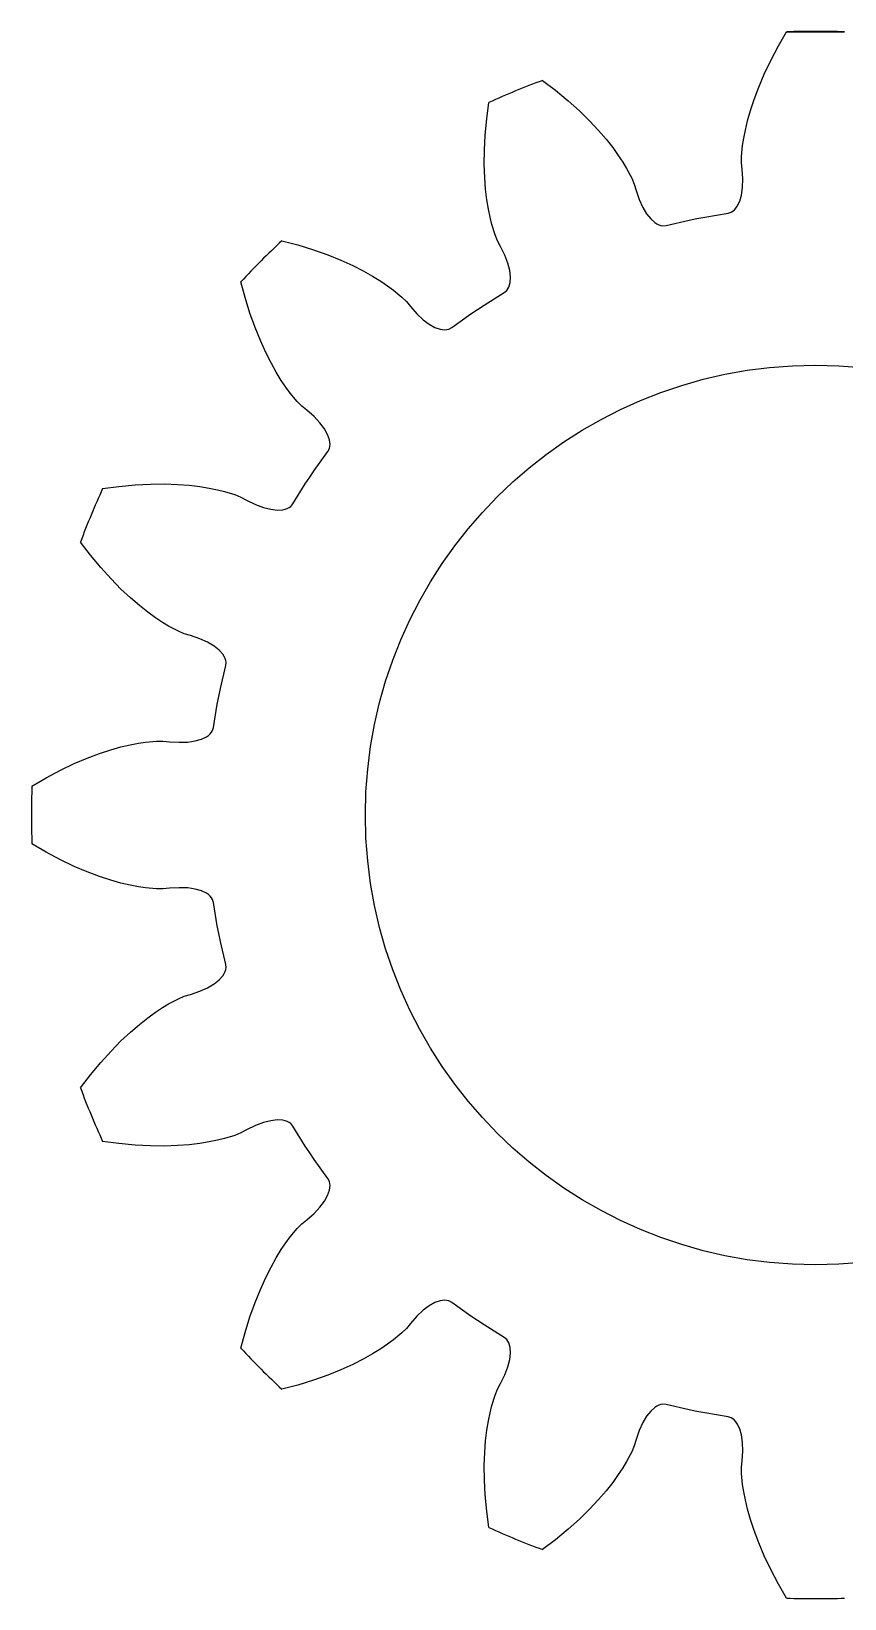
# Model space of a CAD drawing. Extents: x -27 to 90, y -27 to 27.
# Drawn here: x -27 to 1, y -27 to 27 of the extents above; entities that cross this region are included whole.
import ezdxf

# ---------------------------------------------------------------- set-up
doc = ezdxf.new("R2010")
doc.units = 0
for name, color, linetype in [('Default', 7, 'Continuous'), ('layer1', 7, 'Continuous'), ('layer3', 7, 'Continuous')]:
    doc.layers.add(name, color=color, linetype=linetype)

msp = doc.modelspace()

# ---------------------------------------------------------------- linework, layer by layer
at = {"layer": 'Default'}
msp.add_line((-0.998, 26.981), (0.998, 26.981), dxfattribs=at)
msp.add_circle((0, 0), 15.5, dxfattribs=at)
msp.add_circle((0, 0), 15.5, dxfattribs=at)
at = {"layer": 'layer1'}
for p, q in [((-1.544, 25.996), (-1.28, 26.496)), ((-1.28, 26.496), (-0.998, 26.981)), ((-1.769, 25.522), (-1.544, 25.996)), ((-1.96, 25.074), (-1.769, 25.522)), ((-9.403, 25.31), (-8.956, 24.969)), ((-8.956, 24.969), (-8.522, 24.608)), ((-2.117, 24.655), (-1.96, 25.074)), ((-11.322, 23.989), (-11.247, 24.546)), ((-8.522, 24.608), (-8.132, 24.256)), ((-2.244, 24.269), (-2.117, 24.655)), ((-11.375, 23.426), (-11.322, 23.989)), ((-8.132, 24.256), (-7.785, 23.915)), ((-7.785, 23.915), (-7.479, 23.589)), ((-2.42, 23.597), (-2.344, 23.917)), ((-2.344, 23.917), (-2.244, 24.269)), ((-11.401, 22.902), (-11.375, 23.426)), ((-7.479, 23.589), (-7.214, 23.28)), ((-7.214, 23.28), (-6.987, 22.993)), ((-2.513, 23.068), (-2.475, 23.315)), ((-2.475, 23.315), (-2.42, 23.597)), ((-11.406, 22.415), (-11.401, 22.902)), ((-6.987, 22.993), (-6.794, 22.727)), ((-6.794, 22.727), (-6.635, 22.488)), ((-2.549, 22.472), (-2.547, 22.692)), ((-2.547, 22.692), (-2.513, 23.068)), ((-11.391, 21.969), (-11.406, 22.415)), ((-6.635, 22.488), (-6.506, 22.274)), ((-6.506, 22.274), (-6.331, 21.94)), ((-2.525, 22.249), (-2.549, 22.472)), ((-2.504, 21.915), (-2.525, 22.249)), ((-11.361, 21.562), (-11.391, 21.969)), ((-6.331, 21.94), (-6.245, 21.737)), ((-6.245, 21.737), (-6.182, 21.522)), ((-2.551, 21.361), (-2.514, 21.618)), ((-2.514, 21.618), (-2.504, 21.915)), ((-11.318, 21.199), (-11.361, 21.562)), ((-11.266, 20.875), (-11.318, 21.199)), ((-6.182, 21.522), (-6.073, 21.205)), ((-6.073, 21.205), (-5.95, 20.934)), ((-2.696, 20.974), (-2.613, 21.146)), ((-2.613, 21.146), (-2.551, 21.361)), ((-11.209, 20.593), (-11.266, 20.875)), ((-11.149, 20.35), (-11.209, 20.593)), ((-5.95, 20.934), (-5.818, 20.712)), ((-5.818, 20.712), (-5.678, 20.537)), ((-5.678, 20.537), (-5.536, 20.409)), ((-4.356, 20.492), (-4.087, 20.547)), ((-4.087, 20.547), (-3.818, 20.599)), ((-3.818, 20.599), (-3.017, 20.732)), ((-3.017, 20.732), (-2.909, 20.765)), ((-2.909, 20.765), (-2.851, 20.8)), ((-2.851, 20.8), (-2.795, 20.847)), ((-2.795, 20.847), (-2.744, 20.905)), ((-2.744, 20.905), (-2.696, 20.974)), ((-11.037, 19.99), (-11.149, 20.35)), ((-10.954, 19.786), (-11.037, 19.99)), ((-5.536, 20.409), (-5.465, 20.364)), ((-5.465, 20.364), (-5.395, 20.33)), ((-5.395, 20.33), (-5.326, 20.308)), ((-5.326, 20.308), (-5.259, 20.298)), ((-5.259, 20.298), (-5.147, 20.308)), ((-5.147, 20.308), (-4.356, 20.492)), ((-18.373, 19.784), (-17.83, 19.641)), ((-17.83, 19.641), (-17.29, 19.474)), ((-17.29, 19.474), (-16.795, 19.298)), ((-10.847, 19.59), (-10.954, 19.786)), ((-10.7, 19.288), (-10.847, 19.59)), ((-16.795, 19.298), (-16.344, 19.116)), ((-16.344, 19.116), (-15.937, 18.931)), ((-15.937, 18.931), (-15.574, 18.748)), ((-10.595, 19.011), (-10.7, 19.288)), ((-10.532, 18.759), (-10.595, 19.011)), ((-19.641, 17.83), (-19.784, 18.373)), ((-15.574, 18.748), (-15.254, 18.569)), ((-15.254, 18.569), (-14.974, 18.397)), ((-14.974, 18.397), (-14.736, 18.237)), ((-10.506, 18.537), (-10.532, 18.759)), ((-10.517, 18.346), (-10.506, 18.537)), ((-19.474, 17.29), (-19.641, 17.83)), ((-14.736, 18.237), (-14.535, 18.088)), ((-14.535, 18.088), (-14.245, 17.847)), ((-14.245, 17.847), (-14.088, 17.692)), ((-11.41, 17.57), (-10.721, 17.999)), ((-10.721, 17.999), (-10.634, 18.071)), ((-10.634, 18.071), (-10.594, 18.126)), ((-10.594, 18.126), (-10.56, 18.19)), ((-10.56, 18.19), (-10.535, 18.264)), ((-10.535, 18.264), (-10.517, 18.346)), ((-19.298, 16.795), (-19.474, 17.29)), ((-14.088, 17.692), (-13.947, 17.518)), ((-13.947, 17.518), (-13.726, 17.267)), ((-11.866, 17.265), (-11.639, 17.419)), ((-11.639, 17.419), (-11.41, 17.57)), ((-19.116, 16.344), (-19.298, 16.795)), ((-13.726, 17.267), (-13.509, 17.064)), ((-13.509, 17.064), (-13.301, 16.909)), ((-13.301, 16.909), (-13.105, 16.8)), ((-13.105, 16.8), (-12.925, 16.737)), ((-12.692, 16.724), (-12.626, 16.74)), ((-12.626, 16.74), (-12.526, 16.793)), ((-12.526, 16.793), (-11.866, 17.265)), ((-18.931, 15.937), (-19.116, 16.344)), ((-12.925, 16.737), (-12.842, 16.722)), ((-12.842, 16.722), (-12.764, 16.718)), ((-12.764, 16.718), (-12.692, 16.724)), ((-18.748, 15.574), (-18.931, 15.937)), ((-18.569, 15.254), (-18.748, 15.574)), ((-18.397, 14.974), (-18.569, 15.254)), ((-18.237, 14.736), (-18.397, 14.974)), ((-18.088, 14.535), (-18.237, 14.736)), ((-17.847, 14.245), (-18.088, 14.535)), ((-17.692, 14.088), (-17.847, 14.245)), ((-17.518, 13.947), (-17.692, 14.088)), ((-17.267, 13.726), (-17.518, 13.947)), ((-17.064, 13.509), (-17.267, 13.726)), ((-16.909, 13.301), (-17.064, 13.509)), ((-16.8, 13.105), (-16.909, 13.301)), ((-16.737, 12.925), (-16.8, 13.105)), ((-17.265, 11.866), (-16.793, 12.526)), ((-16.793, 12.526), (-16.74, 12.626)), ((-16.74, 12.626), (-16.724, 12.692)), ((-16.722, 12.842), (-16.737, 12.925)), ((-16.724, 12.692), (-16.718, 12.764)), ((-16.718, 12.764), (-16.722, 12.842)), ((-23.989, 11.322), (-23.426, 11.375)), ((-23.426, 11.375), (-22.902, 11.401)), ((-22.902, 11.401), (-22.415, 11.406)), ((-22.415, 11.406), (-21.969, 11.391)), ((-21.969, 11.391), (-21.562, 11.361)), ((-21.562, 11.361), (-21.199, 11.318)), ((-17.999, 10.721), (-17.57, 11.41)), ((-17.57, 11.41), (-17.419, 11.639)), ((-17.419, 11.639), (-17.265, 11.866)), ((-24.546, 11.247), (-23.989, 11.322)), ((-21.199, 11.318), (-20.875, 11.266)), ((-20.875, 11.266), (-20.593, 11.209)), ((-20.593, 11.209), (-20.35, 11.149)), ((-20.35, 11.149), (-19.99, 11.037)), ((-19.99, 11.037), (-19.786, 10.954)), ((-19.786, 10.954), (-19.59, 10.847)), ((-19.59, 10.847), (-19.288, 10.7)), ((-19.288, 10.7), (-19.011, 10.595)), ((-19.011, 10.595), (-18.759, 10.532)), ((-18.759, 10.532), (-18.537, 10.506)), ((-18.537, 10.506), (-18.346, 10.517)), ((-18.346, 10.517), (-18.264, 10.535)), ((-18.264, 10.535), (-18.19, 10.56)), ((-18.19, 10.56), (-18.126, 10.594)), ((-18.126, 10.594), (-18.071, 10.634)), ((-18.071, 10.634), (-17.999, 10.721)), ((-24.969, 8.956), (-25.31, 9.403)), ((-24.608, 8.522), (-24.969, 8.956)), ((-24.256, 8.132), (-24.608, 8.522)), ((-23.915, 7.785), (-24.256, 8.132)), ((-23.589, 7.479), (-23.915, 7.785)), ((-23.28, 7.214), (-23.589, 7.479)), ((-22.993, 6.987), (-23.28, 7.214)), ((-22.727, 6.794), (-22.993, 6.987)), ((-22.488, 6.635), (-22.727, 6.794)), ((-22.274, 6.506), (-22.488, 6.635)), ((-21.94, 6.331), (-22.274, 6.506)), ((-21.737, 6.245), (-21.94, 6.331)), ((-21.522, 6.182), (-21.737, 6.245)), ((-21.205, 6.073), (-21.522, 6.182)), ((-20.934, 5.95), (-21.205, 6.073)), ((-20.712, 5.818), (-20.934, 5.95)), ((-20.537, 5.678), (-20.712, 5.818)), ((-20.409, 5.536), (-20.537, 5.678)), ((-20.364, 5.465), (-20.409, 5.536)), ((-20.33, 5.395), (-20.364, 5.465)), ((-20.492, 4.356), (-20.308, 5.147)), ((-20.308, 5.326), (-20.33, 5.395)), ((-20.298, 5.259), (-20.308, 5.326)), ((-20.308, 5.147), (-20.298, 5.259)), ((-20.547, 4.087), (-20.492, 4.356)), ((-20.732, 3.017), (-20.599, 3.818)), ((-20.599, 3.818), (-20.547, 4.087)), ((-20.974, 2.696), (-20.905, 2.744)), ((-20.905, 2.744), (-20.847, 2.795)), ((-20.847, 2.795), (-20.8, 2.851)), ((-20.8, 2.851), (-20.765, 2.909)), ((-20.765, 2.909), (-20.732, 3.017)), ((-24.655, 2.117), (-24.269, 2.244)), ((-24.269, 2.244), (-23.917, 2.344)), ((-23.917, 2.344), (-23.597, 2.42)), ((-23.597, 2.42), (-23.315, 2.475)), ((-23.315, 2.475), (-23.068, 2.513)), ((-23.068, 2.513), (-22.692, 2.547)), ((-22.692, 2.547), (-22.472, 2.549)), ((-22.472, 2.549), (-22.249, 2.525)), ((-22.249, 2.525), (-21.915, 2.504)), ((-21.915, 2.504), (-21.618, 2.514)), ((-21.618, 2.514), (-21.361, 2.551)), ((-21.361, 2.551), (-21.146, 2.613)), ((-21.146, 2.613), (-20.974, 2.696)), ((-25.996, 1.544), (-25.522, 1.769)), ((-25.522, 1.769), (-25.074, 1.96)), ((-25.074, 1.96), (-24.655, 2.117)), ((-26.981, 0.998), (-26.496, 1.28)), ((-26.496, 1.28), (-25.996, 1.544)), ((-26.496, -1.28), (-26.981, -0.998)), ((-25.996, -1.544), (-26.496, -1.28)), ((-25.522, -1.769), (-25.996, -1.544)), ((-25.074, -1.96), (-25.522, -1.769)), ((-24.655, -2.117), (-25.074, -1.96)), ((-24.269, -2.244), (-24.655, -2.117)), ((-23.917, -2.344), (-24.269, -2.244)), ((-23.597, -2.42), (-23.917, -2.344)), ((-23.315, -2.475), (-23.597, -2.42)), ((-23.068, -2.513), (-23.315, -2.475)), ((-22.692, -2.547), (-23.068, -2.513)), ((-22.472, -2.549), (-22.692, -2.547)), ((-22.249, -2.525), (-22.472, -2.549)), ((-21.915, -2.504), (-22.249, -2.525)), ((-21.618, -2.514), (-21.915, -2.504)), ((-21.361, -2.551), (-21.618, -2.514)), ((-21.146, -2.613), (-21.361, -2.551)), ((-20.974, -2.696), (-21.146, -2.613)), ((-20.905, -2.744), (-20.974, -2.696)), ((-20.847, -2.795), (-20.905, -2.744)), ((-20.8, -2.851), (-20.847, -2.795)), ((-20.765, -2.909), (-20.8, -2.851)), ((-20.732, -3.017), (-20.765, -2.909)), ((-20.599, -3.818), (-20.732, -3.017)), ((-20.547, -4.087), (-20.599, -3.818)), ((-20.492, -4.356), (-20.547, -4.087)), ((-20.308, -5.147), (-20.492, -4.356)), ((-20.364, -5.465), (-20.33, -5.395)), ((-20.33, -5.395), (-20.308, -5.326)), ((-20.298, -5.259), (-20.308, -5.147)), ((-20.308, -5.326), (-20.298, -5.259)), ((-20.934, -5.95), (-20.712, -5.818)), ((-20.712, -5.818), (-20.537, -5.678)), ((-20.537, -5.678), (-20.409, -5.536)), ((-20.409, -5.536), (-20.364, -5.465)), ((-22.274, -6.506), (-21.94, -6.331)), ((-21.94, -6.331), (-21.737, -6.245)), ((-21.737, -6.245), (-21.522, -6.182)), ((-21.522, -6.182), (-21.205, -6.073)), ((-21.205, -6.073), (-20.934, -5.95)), ((-23.28, -7.214), (-22.993, -6.987)), ((-22.993, -6.987), (-22.727, -6.794)), ((-22.727, -6.794), (-22.488, -6.635)), ((-22.488, -6.635), (-22.274, -6.506)), ((-23.915, -7.785), (-23.589, -7.479)), ((-23.589, -7.479), (-23.28, -7.214)), ((-24.256, -8.132), (-23.915, -7.785)), ((-24.969, -8.956), (-24.608, -8.522)), ((-24.608, -8.522), (-24.256, -8.132)), ((-25.31, -9.403), (-24.969, -8.956)), ((-19.288, -10.7), (-19.59, -10.847)), ((-19.011, -10.595), (-19.288, -10.7)), ((-18.759, -10.532), (-19.011, -10.595)), ((-18.537, -10.506), (-18.759, -10.532)), ((-18.346, -10.517), (-18.537, -10.506)), ((-18.264, -10.535), (-18.346, -10.517)), ((-18.19, -10.56), (-18.264, -10.535)), ((-18.126, -10.594), (-18.19, -10.56)), ((-18.071, -10.634), (-18.126, -10.594)), ((-17.999, -10.721), (-18.071, -10.634)), ((-17.57, -11.41), (-17.999, -10.721)), ((-23.989, -11.322), (-24.546, -11.247)), ((-23.426, -11.375), (-23.989, -11.322)), ((-21.199, -11.318), (-21.562, -11.361)), ((-20.875, -11.266), (-21.199, -11.318)), ((-20.593, -11.209), (-20.875, -11.266)), ((-20.35, -11.149), (-20.593, -11.209)), ((-19.99, -11.037), (-20.35, -11.149)), ((-19.786, -10.954), (-19.99, -11.037)), ((-19.59, -10.847), (-19.786, -10.954)), ((-22.902, -11.401), (-23.426, -11.375)), ((-22.415, -11.406), (-22.902, -11.401)), ((-21.969, -11.391), (-22.415, -11.406)), ((-21.562, -11.361), (-21.969, -11.391)), ((-17.419, -11.639), (-17.57, -11.41)), ((-17.265, -11.866), (-17.419, -11.639)), ((-16.793, -12.526), (-17.265, -11.866)), ((-16.8, -13.105), (-16.737, -12.925)), ((-16.74, -12.626), (-16.793, -12.526)), ((-16.724, -12.692), (-16.74, -12.626)), ((-16.737, -12.925), (-16.722, -12.842)), ((-16.718, -12.764), (-16.724, -12.692)), ((-16.722, -12.842), (-16.718, -12.764)), ((-17.064, -13.509), (-16.909, -13.301)), ((-16.909, -13.301), (-16.8, -13.105)), ((-17.692, -14.088), (-17.518, -13.947)), ((-17.518, -13.947), (-17.267, -13.726)), ((-17.267, -13.726), (-17.064, -13.509)), ((-18.237, -14.736), (-18.088, -14.535)), ((-18.088, -14.535), (-17.847, -14.245)), ((-17.847, -14.245), (-17.692, -14.088)), ((-18.569, -15.254), (-18.397, -14.974)), ((-18.397, -14.974), (-18.237, -14.736)), ((-18.931, -15.937), (-18.748, -15.574)), ((-18.748, -15.574), (-18.569, -15.254)), ((-19.116, -16.344), (-18.931, -15.937)), ((-19.298, -16.795), (-19.116, -16.344)), ((-12.925, -16.737), (-13.105, -16.8)), ((-12.842, -16.722), (-12.925, -16.737)), ((-12.764, -16.718), (-12.842, -16.722)), ((-12.692, -16.724), (-12.764, -16.718)), ((-12.626, -16.74), (-12.692, -16.724)), ((-19.474, -17.29), (-19.298, -16.795)), ((-13.726, -17.267), (-13.947, -17.518)), ((-13.509, -17.064), (-13.726, -17.267)), ((-13.301, -16.909), (-13.509, -17.064)), ((-13.105, -16.8), (-13.301, -16.909)), ((-12.526, -16.793), (-12.626, -16.74)), ((-11.866, -17.265), (-12.526, -16.793)), ((-11.639, -17.419), (-11.866, -17.265)), ((-19.641, -17.83), (-19.474, -17.29)), ((-14.088, -17.692), (-14.245, -17.847)), ((-13.947, -17.518), (-14.088, -17.692)), ((-11.41, -17.57), (-11.639, -17.419)), ((-10.721, -17.999), (-11.41, -17.57)), ((-19.784, -18.373), (-19.641, -17.83)), ((-14.736, -18.237), (-14.974, -18.397)), ((-14.535, -18.088), (-14.736, -18.237)), ((-14.245, -17.847), (-14.535, -18.088)), ((-10.634, -18.071), (-10.721, -17.999)), ((-10.594, -18.126), (-10.634, -18.071)), ((-10.56, -18.19), (-10.594, -18.126)), ((-10.535, -18.264), (-10.56, -18.19)), ((-10.517, -18.346), (-10.535, -18.264)), ((-10.506, -18.537), (-10.517, -18.346)), ((-15.574, -18.748), (-15.937, -18.931)), ((-15.254, -18.569), (-15.574, -18.748)), ((-14.974, -18.397), (-15.254, -18.569)), ((-10.595, -19.011), (-10.532, -18.759)), ((-10.532, -18.759), (-10.506, -18.537)), ((-16.795, -19.298), (-17.29, -19.474)), ((-16.344, -19.116), (-16.795, -19.298)), ((-15.937, -18.931), (-16.344, -19.116)), ((-10.847, -19.59), (-10.7, -19.288)), ((-10.7, -19.288), (-10.595, -19.011)), ((-17.83, -19.641), (-18.373, -19.784)), ((-17.29, -19.474), (-17.83, -19.641)), ((-11.037, -19.99), (-10.954, -19.786)), ((-10.954, -19.786), (-10.847, -19.59)), ((-11.209, -20.593), (-11.149, -20.35)), ((-11.149, -20.35), (-11.037, -19.99)), ((-5.536, -20.409), (-5.678, -20.537)), ((-5.465, -20.364), (-5.536, -20.409)), ((-5.395, -20.33), (-5.465, -20.364)), ((-5.326, -20.308), (-5.395, -20.33)), ((-5.259, -20.298), (-5.326, -20.308)), ((-5.147, -20.308), (-5.259, -20.298)), ((-4.356, -20.492), (-5.147, -20.308)), ((-4.087, -20.547), (-4.356, -20.492)), ((-11.318, -21.199), (-11.266, -20.875)), ((-11.266, -20.875), (-11.209, -20.593)), ((-5.95, -20.934), (-6.073, -21.205)), ((-5.818, -20.712), (-5.95, -20.934)), ((-5.678, -20.537), (-5.818, -20.712)), ((-3.818, -20.599), (-4.087, -20.547)), ((-3.017, -20.732), (-3.818, -20.599)), ((-2.909, -20.765), (-3.017, -20.732)), ((-2.851, -20.8), (-2.909, -20.765)), ((-2.795, -20.847), (-2.851, -20.8)), ((-2.744, -20.905), (-2.795, -20.847)), ((-2.696, -20.974), (-2.744, -20.905)), ((-2.613, -21.146), (-2.696, -20.974)), ((-11.391, -21.969), (-11.361, -21.562)), ((-11.361, -21.562), (-11.318, -21.199)), ((-6.182, -21.522), (-6.245, -21.737)), ((-6.073, -21.205), (-6.182, -21.522)), ((-2.551, -21.361), (-2.613, -21.146)), ((-2.514, -21.618), (-2.551, -21.361)), ((-11.406, -22.415), (-11.391, -21.969)), ((-6.331, -21.94), (-6.506, -22.274)), ((-6.245, -21.737), (-6.331, -21.94)), ((-2.525, -22.249), (-2.504, -21.915)), ((-2.504, -21.915), (-2.514, -21.618)), ((-11.401, -22.902), (-11.406, -22.415)), ((-6.635, -22.488), (-6.794, -22.727)), ((-6.506, -22.274), (-6.635, -22.488)), ((-2.549, -22.472), (-2.525, -22.249)), ((-2.547, -22.692), (-2.549, -22.472)), ((-11.375, -23.426), (-11.401, -22.902)), ((-6.987, -22.993), (-7.214, -23.28)), ((-6.794, -22.727), (-6.987, -22.993)), ((-2.513, -23.068), (-2.547, -22.692)), ((-2.475, -23.315), (-2.513, -23.068)), ((-11.322, -23.989), (-11.375, -23.426)), ((-7.479, -23.589), (-7.785, -23.915)), ((-7.214, -23.28), (-7.479, -23.589)), ((-2.42, -23.597), (-2.475, -23.315)), ((-2.344, -23.917), (-2.42, -23.597)), ((-11.247, -24.546), (-11.322, -23.989)), ((-8.132, -24.256), (-8.522, -24.608)), ((-7.785, -23.915), (-8.132, -24.256)), ((-2.244, -24.269), (-2.344, -23.917)), ((-2.117, -24.655), (-2.244, -24.269)), ((-8.522, -24.608), (-8.956, -24.969)), ((-1.96, -25.074), (-2.117, -24.655)), ((-8.956, -24.969), (-9.403, -25.31)), ((-1.769, -25.522), (-1.96, -25.074)), ((-1.544, -25.996), (-1.769, -25.522)), ((-1.28, -26.496), (-1.544, -25.996)), ((-0.998, -26.981), (-1.28, -26.496))]:
    msp.add_line(p, q, dxfattribs=at)
for start, end in [(87.8819, 92.1181), (110.3819, 114.6181), (132.8819, 137.1181), (155.3819, 159.6181), (177.8819, 182.1181), (200.3819, 204.6181), (222.8819, 227.1181), (245.3819, 249.6181), (267.8819, 272.1181)]:
    msp.add_arc((0, 0), 27, start, end, dxfattribs=at)
at = {"layer": 'layer3'}
for p, q in [((-1.544, 25.996), (-1.28, 26.496)), ((-1.28, 26.496), (-0.998, 26.981)), ((-1.769, 25.522), (-1.544, 25.996)), ((-1.96, 25.074), (-1.769, 25.522)), ((-9.403, 25.31), (-8.956, 24.969)), ((-8.956, 24.969), (-8.522, 24.608)), ((-2.117, 24.655), (-1.96, 25.074)), ((-11.322, 23.989), (-11.247, 24.546)), ((-8.522, 24.608), (-8.132, 24.256)), ((-2.244, 24.269), (-2.117, 24.655)), ((-11.375, 23.426), (-11.322, 23.989)), ((-8.132, 24.256), (-7.785, 23.915)), ((-7.785, 23.915), (-7.479, 23.589)), ((-2.42, 23.597), (-2.344, 23.917)), ((-2.344, 23.917), (-2.244, 24.269)), ((-11.401, 22.902), (-11.375, 23.426)), ((-7.479, 23.589), (-7.214, 23.28)), ((-7.214, 23.28), (-6.987, 22.993)), ((-2.513, 23.068), (-2.475, 23.315)), ((-2.475, 23.315), (-2.42, 23.597)), ((-11.406, 22.415), (-11.401, 22.902)), ((-6.987, 22.993), (-6.794, 22.727)), ((-6.794, 22.727), (-6.635, 22.488)), ((-2.549, 22.472), (-2.547, 22.692)), ((-2.547, 22.692), (-2.513, 23.068)), ((-11.391, 21.969), (-11.406, 22.415)), ((-6.635, 22.488), (-6.506, 22.274)), ((-6.506, 22.274), (-6.331, 21.94)), ((-2.525, 22.249), (-2.549, 22.472)), ((-2.504, 21.915), (-2.525, 22.249)), ((-11.361, 21.562), (-11.391, 21.969)), ((-6.331, 21.94), (-6.245, 21.737)), ((-6.245, 21.737), (-6.182, 21.522)), ((-2.551, 21.361), (-2.514, 21.618)), ((-2.514, 21.618), (-2.504, 21.915)), ((-11.318, 21.199), (-11.361, 21.562)), ((-11.266, 20.875), (-11.318, 21.199)), ((-6.182, 21.522), (-6.073, 21.205)), ((-6.073, 21.205), (-5.95, 20.934)), ((-2.696, 20.974), (-2.613, 21.146)), ((-2.613, 21.146), (-2.551, 21.361)), ((-11.209, 20.593), (-11.266, 20.875)), ((-11.149, 20.35), (-11.209, 20.593)), ((-5.95, 20.934), (-5.818, 20.712)), ((-5.818, 20.712), (-5.678, 20.537)), ((-5.678, 20.537), (-5.536, 20.409)), ((-4.356, 20.492), (-4.087, 20.547)), ((-4.087, 20.547), (-3.818, 20.599)), ((-3.818, 20.599), (-3.017, 20.732)), ((-3.017, 20.732), (-2.909, 20.765)), ((-2.909, 20.765), (-2.851, 20.8)), ((-2.851, 20.8), (-2.795, 20.847)), ((-2.795, 20.847), (-2.744, 20.905)), ((-2.744, 20.905), (-2.696, 20.974)), ((-11.037, 19.99), (-11.149, 20.35)), ((-10.954, 19.786), (-11.037, 19.99)), ((-5.536, 20.409), (-5.465, 20.364)), ((-5.465, 20.364), (-5.395, 20.33)), ((-5.395, 20.33), (-5.326, 20.308)), ((-5.326, 20.308), (-5.259, 20.298)), ((-5.259, 20.298), (-5.147, 20.308)), ((-5.147, 20.308), (-4.356, 20.492)), ((-18.373, 19.784), (-17.83, 19.641)), ((-17.83, 19.641), (-17.29, 19.474)), ((-17.29, 19.474), (-16.795, 19.298)), ((-10.847, 19.59), (-10.954, 19.786)), ((-10.7, 19.288), (-10.847, 19.59)), ((-16.795, 19.298), (-16.344, 19.116)), ((-16.344, 19.116), (-15.937, 18.931)), ((-15.937, 18.931), (-15.574, 18.748)), ((-10.595, 19.011), (-10.7, 19.288)), ((-10.532, 18.759), (-10.595, 19.011)), ((-19.641, 17.83), (-19.784, 18.373)), ((-15.574, 18.748), (-15.254, 18.569)), ((-15.254, 18.569), (-14.974, 18.397)), ((-14.974, 18.397), (-14.736, 18.237)), ((-10.506, 18.537), (-10.532, 18.759)), ((-10.517, 18.346), (-10.506, 18.537)), ((-19.474, 17.29), (-19.641, 17.83)), ((-14.736, 18.237), (-14.535, 18.088)), ((-14.535, 18.088), (-14.245, 17.847)), ((-14.245, 17.847), (-14.088, 17.692)), ((-11.41, 17.57), (-10.721, 17.999)), ((-10.721, 17.999), (-10.634, 18.071)), ((-10.634, 18.071), (-10.594, 18.126)), ((-10.594, 18.126), (-10.56, 18.19)), ((-10.56, 18.19), (-10.535, 18.264)), ((-10.535, 18.264), (-10.517, 18.346)), ((-19.298, 16.795), (-19.474, 17.29)), ((-14.088, 17.692), (-13.947, 17.518)), ((-13.947, 17.518), (-13.726, 17.267)), ((-11.866, 17.265), (-11.639, 17.419)), ((-11.639, 17.419), (-11.41, 17.57)), ((-19.116, 16.344), (-19.298, 16.795)), ((-13.726, 17.267), (-13.509, 17.064)), ((-13.509, 17.064), (-13.301, 16.909)), ((-13.301, 16.909), (-13.105, 16.8)), ((-13.105, 16.8), (-12.925, 16.737)), ((-12.692, 16.724), (-12.626, 16.74)), ((-12.626, 16.74), (-12.526, 16.793)), ((-12.526, 16.793), (-11.866, 17.265)), ((-18.931, 15.937), (-19.116, 16.344)), ((-12.925, 16.737), (-12.842, 16.722)), ((-12.842, 16.722), (-12.764, 16.718)), ((-12.764, 16.718), (-12.692, 16.724)), ((-18.748, 15.574), (-18.931, 15.937)), ((-18.569, 15.254), (-18.748, 15.574)), ((-18.397, 14.974), (-18.569, 15.254)), ((-18.237, 14.736), (-18.397, 14.974)), ((-18.088, 14.535), (-18.237, 14.736)), ((-17.847, 14.245), (-18.088, 14.535)), ((-17.692, 14.088), (-17.847, 14.245)), ((-17.518, 13.947), (-17.692, 14.088)), ((-17.267, 13.726), (-17.518, 13.947)), ((-17.064, 13.509), (-17.267, 13.726)), ((-16.909, 13.301), (-17.064, 13.509)), ((-16.8, 13.105), (-16.909, 13.301)), ((-16.737, 12.925), (-16.8, 13.105)), ((-17.265, 11.866), (-16.793, 12.526)), ((-16.793, 12.526), (-16.74, 12.626)), ((-16.74, 12.626), (-16.724, 12.692)), ((-16.722, 12.842), (-16.737, 12.925)), ((-16.724, 12.692), (-16.718, 12.764)), ((-16.718, 12.764), (-16.722, 12.842)), ((-23.989, 11.322), (-23.426, 11.375)), ((-23.426, 11.375), (-22.902, 11.401)), ((-22.902, 11.401), (-22.415, 11.406)), ((-22.415, 11.406), (-21.969, 11.391)), ((-21.969, 11.391), (-21.562, 11.361)), ((-21.562, 11.361), (-21.199, 11.318)), ((-17.999, 10.721), (-17.57, 11.41)), ((-17.57, 11.41), (-17.419, 11.639)), ((-17.419, 11.639), (-17.265, 11.866)), ((-24.546, 11.247), (-23.989, 11.322)), ((-21.199, 11.318), (-20.875, 11.266)), ((-20.875, 11.266), (-20.593, 11.209)), ((-20.593, 11.209), (-20.35, 11.149)), ((-20.35, 11.149), (-19.99, 11.037)), ((-19.99, 11.037), (-19.786, 10.954)), ((-19.786, 10.954), (-19.59, 10.847)), ((-19.59, 10.847), (-19.288, 10.7)), ((-19.288, 10.7), (-19.011, 10.595)), ((-19.011, 10.595), (-18.759, 10.532)), ((-18.759, 10.532), (-18.537, 10.506)), ((-18.537, 10.506), (-18.346, 10.517)), ((-18.346, 10.517), (-18.264, 10.535)), ((-18.264, 10.535), (-18.19, 10.56)), ((-18.19, 10.56), (-18.126, 10.594)), ((-18.126, 10.594), (-18.071, 10.634)), ((-18.071, 10.634), (-17.999, 10.721)), ((-24.969, 8.956), (-25.31, 9.403)), ((-24.608, 8.522), (-24.969, 8.956)), ((-24.256, 8.132), (-24.608, 8.522)), ((-23.915, 7.785), (-24.256, 8.132)), ((-23.589, 7.479), (-23.915, 7.785)), ((-23.28, 7.214), (-23.589, 7.479)), ((-22.993, 6.987), (-23.28, 7.214)), ((-22.727, 6.794), (-22.993, 6.987)), ((-22.488, 6.635), (-22.727, 6.794)), ((-22.274, 6.506), (-22.488, 6.635)), ((-21.94, 6.331), (-22.274, 6.506)), ((-21.737, 6.245), (-21.94, 6.331)), ((-21.522, 6.182), (-21.737, 6.245)), ((-21.205, 6.073), (-21.522, 6.182)), ((-20.934, 5.95), (-21.205, 6.073)), ((-20.712, 5.818), (-20.934, 5.95)), ((-20.537, 5.678), (-20.712, 5.818)), ((-20.409, 5.536), (-20.537, 5.678)), ((-20.364, 5.465), (-20.409, 5.536)), ((-20.33, 5.395), (-20.364, 5.465)), ((-20.492, 4.356), (-20.308, 5.147)), ((-20.308, 5.326), (-20.33, 5.395)), ((-20.298, 5.259), (-20.308, 5.326)), ((-20.308, 5.147), (-20.298, 5.259)), ((-20.547, 4.087), (-20.492, 4.356)), ((-20.732, 3.017), (-20.599, 3.818)), ((-20.599, 3.818), (-20.547, 4.087)), ((-20.974, 2.696), (-20.905, 2.744)), ((-20.905, 2.744), (-20.847, 2.795)), ((-20.847, 2.795), (-20.8, 2.851)), ((-20.8, 2.851), (-20.765, 2.909)), ((-20.765, 2.909), (-20.732, 3.017)), ((-24.655, 2.117), (-24.269, 2.244)), ((-24.269, 2.244), (-23.917, 2.344)), ((-23.917, 2.344), (-23.597, 2.42)), ((-23.597, 2.42), (-23.315, 2.475)), ((-23.315, 2.475), (-23.068, 2.513)), ((-23.068, 2.513), (-22.692, 2.547)), ((-22.692, 2.547), (-22.472, 2.549)), ((-22.472, 2.549), (-22.249, 2.525)), ((-22.249, 2.525), (-21.915, 2.504)), ((-21.915, 2.504), (-21.618, 2.514)), ((-21.618, 2.514), (-21.361, 2.551)), ((-21.361, 2.551), (-21.146, 2.613)), ((-21.146, 2.613), (-20.974, 2.696)), ((-25.996, 1.544), (-25.522, 1.769)), ((-25.522, 1.769), (-25.074, 1.96)), ((-25.074, 1.96), (-24.655, 2.117)), ((-26.981, 0.998), (-26.496, 1.28)), ((-26.496, 1.28), (-25.996, 1.544)), ((-26.496, -1.28), (-26.981, -0.998)), ((-25.996, -1.544), (-26.496, -1.28)), ((-25.522, -1.769), (-25.996, -1.544)), ((-25.074, -1.96), (-25.522, -1.769)), ((-24.655, -2.117), (-25.074, -1.96)), ((-24.269, -2.244), (-24.655, -2.117)), ((-23.917, -2.344), (-24.269, -2.244)), ((-23.597, -2.42), (-23.917, -2.344)), ((-23.315, -2.475), (-23.597, -2.42)), ((-23.068, -2.513), (-23.315, -2.475)), ((-22.692, -2.547), (-23.068, -2.513)), ((-22.472, -2.549), (-22.692, -2.547)), ((-22.249, -2.525), (-22.472, -2.549)), ((-21.915, -2.504), (-22.249, -2.525)), ((-21.618, -2.514), (-21.915, -2.504)), ((-21.361, -2.551), (-21.618, -2.514)), ((-21.146, -2.613), (-21.361, -2.551)), ((-20.974, -2.696), (-21.146, -2.613)), ((-20.905, -2.744), (-20.974, -2.696)), ((-20.847, -2.795), (-20.905, -2.744)), ((-20.8, -2.851), (-20.847, -2.795)), ((-20.765, -2.909), (-20.8, -2.851)), ((-20.732, -3.017), (-20.765, -2.909)), ((-20.599, -3.818), (-20.732, -3.017)), ((-20.547, -4.087), (-20.599, -3.818)), ((-20.492, -4.356), (-20.547, -4.087)), ((-20.308, -5.147), (-20.492, -4.356)), ((-20.364, -5.465), (-20.33, -5.395)), ((-20.33, -5.395), (-20.308, -5.326)), ((-20.298, -5.259), (-20.308, -5.147)), ((-20.308, -5.326), (-20.298, -5.259)), ((-20.934, -5.95), (-20.712, -5.818)), ((-20.712, -5.818), (-20.537, -5.678)), ((-20.537, -5.678), (-20.409, -5.536)), ((-20.409, -5.536), (-20.364, -5.465)), ((-22.274, -6.506), (-21.94, -6.331)), ((-21.94, -6.331), (-21.737, -6.245)), ((-21.737, -6.245), (-21.522, -6.182)), ((-21.522, -6.182), (-21.205, -6.073)), ((-21.205, -6.073), (-20.934, -5.95)), ((-23.28, -7.214), (-22.993, -6.987)), ((-22.993, -6.987), (-22.727, -6.794)), ((-22.727, -6.794), (-22.488, -6.635)), ((-22.488, -6.635), (-22.274, -6.506)), ((-23.915, -7.785), (-23.589, -7.479)), ((-23.589, -7.479), (-23.28, -7.214)), ((-24.256, -8.132), (-23.915, -7.785)), ((-24.969, -8.956), (-24.608, -8.522)), ((-24.608, -8.522), (-24.256, -8.132)), ((-25.31, -9.403), (-24.969, -8.956)), ((-19.288, -10.7), (-19.59, -10.847)), ((-19.011, -10.595), (-19.288, -10.7)), ((-18.759, -10.532), (-19.011, -10.595)), ((-18.537, -10.506), (-18.759, -10.532)), ((-18.346, -10.517), (-18.537, -10.506)), ((-18.264, -10.535), (-18.346, -10.517)), ((-18.19, -10.56), (-18.264, -10.535)), ((-18.126, -10.594), (-18.19, -10.56)), ((-18.071, -10.634), (-18.126, -10.594)), ((-17.999, -10.721), (-18.071, -10.634)), ((-17.57, -11.41), (-17.999, -10.721)), ((-23.989, -11.322), (-24.546, -11.247)), ((-23.426, -11.375), (-23.989, -11.322)), ((-21.199, -11.318), (-21.562, -11.361)), ((-20.875, -11.266), (-21.199, -11.318)), ((-20.593, -11.209), (-20.875, -11.266)), ((-20.35, -11.149), (-20.593, -11.209)), ((-19.99, -11.037), (-20.35, -11.149)), ((-19.786, -10.954), (-19.99, -11.037)), ((-19.59, -10.847), (-19.786, -10.954)), ((-22.902, -11.401), (-23.426, -11.375)), ((-22.415, -11.406), (-22.902, -11.401)), ((-21.969, -11.391), (-22.415, -11.406)), ((-21.562, -11.361), (-21.969, -11.391)), ((-17.419, -11.639), (-17.57, -11.41)), ((-17.265, -11.866), (-17.419, -11.639)), ((-16.793, -12.526), (-17.265, -11.866)), ((-16.8, -13.105), (-16.737, -12.925)), ((-16.74, -12.626), (-16.793, -12.526)), ((-16.724, -12.692), (-16.74, -12.626)), ((-16.737, -12.925), (-16.722, -12.842)), ((-16.718, -12.764), (-16.724, -12.692)), ((-16.722, -12.842), (-16.718, -12.764)), ((-17.064, -13.509), (-16.909, -13.301)), ((-16.909, -13.301), (-16.8, -13.105)), ((-17.692, -14.088), (-17.518, -13.947)), ((-17.518, -13.947), (-17.267, -13.726)), ((-17.267, -13.726), (-17.064, -13.509)), ((-18.237, -14.736), (-18.088, -14.535)), ((-18.088, -14.535), (-17.847, -14.245)), ((-17.847, -14.245), (-17.692, -14.088)), ((-18.569, -15.254), (-18.397, -14.974)), ((-18.397, -14.974), (-18.237, -14.736)), ((-18.931, -15.937), (-18.748, -15.574)), ((-18.748, -15.574), (-18.569, -15.254)), ((-19.116, -16.344), (-18.931, -15.937)), ((-19.298, -16.795), (-19.116, -16.344)), ((-12.925, -16.737), (-13.105, -16.8)), ((-12.842, -16.722), (-12.925, -16.737)), ((-12.764, -16.718), (-12.842, -16.722)), ((-12.692, -16.724), (-12.764, -16.718)), ((-12.626, -16.74), (-12.692, -16.724)), ((-19.474, -17.29), (-19.298, -16.795)), ((-13.726, -17.267), (-13.947, -17.518)), ((-13.509, -17.064), (-13.726, -17.267)), ((-13.301, -16.909), (-13.509, -17.064)), ((-13.105, -16.8), (-13.301, -16.909)), ((-12.526, -16.793), (-12.626, -16.74)), ((-11.866, -17.265), (-12.526, -16.793)), ((-11.639, -17.419), (-11.866, -17.265)), ((-19.641, -17.83), (-19.474, -17.29)), ((-14.088, -17.692), (-14.245, -17.847)), ((-13.947, -17.518), (-14.088, -17.692)), ((-11.41, -17.57), (-11.639, -17.419)), ((-10.721, -17.999), (-11.41, -17.57)), ((-19.784, -18.373), (-19.641, -17.83)), ((-14.736, -18.237), (-14.974, -18.397)), ((-14.535, -18.088), (-14.736, -18.237)), ((-14.245, -17.847), (-14.535, -18.088)), ((-10.634, -18.071), (-10.721, -17.999)), ((-10.594, -18.126), (-10.634, -18.071)), ((-10.56, -18.19), (-10.594, -18.126)), ((-10.535, -18.264), (-10.56, -18.19)), ((-10.517, -18.346), (-10.535, -18.264)), ((-10.506, -18.537), (-10.517, -18.346)), ((-15.574, -18.748), (-15.937, -18.931)), ((-15.254, -18.569), (-15.574, -18.748)), ((-14.974, -18.397), (-15.254, -18.569)), ((-10.595, -19.011), (-10.532, -18.759)), ((-10.532, -18.759), (-10.506, -18.537)), ((-16.795, -19.298), (-17.29, -19.474)), ((-16.344, -19.116), (-16.795, -19.298)), ((-15.937, -18.931), (-16.344, -19.116)), ((-10.847, -19.59), (-10.7, -19.288)), ((-10.7, -19.288), (-10.595, -19.011)), ((-17.83, -19.641), (-18.373, -19.784)), ((-17.29, -19.474), (-17.83, -19.641)), ((-11.037, -19.99), (-10.954, -19.786)), ((-10.954, -19.786), (-10.847, -19.59)), ((-11.209, -20.593), (-11.149, -20.35)), ((-11.149, -20.35), (-11.037, -19.99)), ((-5.536, -20.409), (-5.678, -20.537)), ((-5.465, -20.364), (-5.536, -20.409)), ((-5.395, -20.33), (-5.465, -20.364)), ((-5.326, -20.308), (-5.395, -20.33)), ((-5.259, -20.298), (-5.326, -20.308)), ((-5.147, -20.308), (-5.259, -20.298)), ((-4.356, -20.492), (-5.147, -20.308)), ((-4.087, -20.547), (-4.356, -20.492)), ((-11.318, -21.199), (-11.266, -20.875)), ((-11.266, -20.875), (-11.209, -20.593)), ((-5.95, -20.934), (-6.073, -21.205)), ((-5.818, -20.712), (-5.95, -20.934)), ((-5.678, -20.537), (-5.818, -20.712)), ((-3.818, -20.599), (-4.087, -20.547)), ((-3.017, -20.732), (-3.818, -20.599)), ((-2.909, -20.765), (-3.017, -20.732)), ((-2.851, -20.8), (-2.909, -20.765)), ((-2.795, -20.847), (-2.851, -20.8)), ((-2.744, -20.905), (-2.795, -20.847)), ((-2.696, -20.974), (-2.744, -20.905)), ((-2.613, -21.146), (-2.696, -20.974)), ((-11.391, -21.969), (-11.361, -21.562)), ((-11.361, -21.562), (-11.318, -21.199)), ((-6.182, -21.522), (-6.245, -21.737)), ((-6.073, -21.205), (-6.182, -21.522)), ((-2.551, -21.361), (-2.613, -21.146)), ((-2.514, -21.618), (-2.551, -21.361)), ((-11.406, -22.415), (-11.391, -21.969)), ((-6.331, -21.94), (-6.506, -22.274)), ((-6.245, -21.737), (-6.331, -21.94)), ((-2.525, -22.249), (-2.504, -21.915)), ((-2.504, -21.915), (-2.514, -21.618)), ((-11.401, -22.902), (-11.406, -22.415)), ((-6.635, -22.488), (-6.794, -22.727)), ((-6.506, -22.274), (-6.635, -22.488)), ((-2.549, -22.472), (-2.525, -22.249)), ((-2.547, -22.692), (-2.549, -22.472)), ((-11.375, -23.426), (-11.401, -22.902)), ((-6.987, -22.993), (-7.214, -23.28)), ((-6.794, -22.727), (-6.987, -22.993)), ((-2.513, -23.068), (-2.547, -22.692)), ((-2.475, -23.315), (-2.513, -23.068)), ((-11.322, -23.989), (-11.375, -23.426)), ((-7.479, -23.589), (-7.785, -23.915)), ((-7.214, -23.28), (-7.479, -23.589)), ((-2.42, -23.597), (-2.475, -23.315)), ((-2.344, -23.917), (-2.42, -23.597)), ((-11.247, -24.546), (-11.322, -23.989)), ((-8.132, -24.256), (-8.522, -24.608)), ((-7.785, -23.915), (-8.132, -24.256)), ((-2.244, -24.269), (-2.344, -23.917)), ((-2.117, -24.655), (-2.244, -24.269)), ((-8.522, -24.608), (-8.956, -24.969)), ((-1.96, -25.074), (-2.117, -24.655)), ((-8.956, -24.969), (-9.403, -25.31)), ((-1.769, -25.522), (-1.96, -25.074)), ((-1.544, -25.996), (-1.769, -25.522)), ((-1.28, -26.496), (-1.544, -25.996)), ((-0.998, -26.981), (-1.28, -26.496))]:
    msp.add_line(p, q, dxfattribs=at)
for start, end in [(87.8819, 92.1181), (110.3819, 114.6181), (132.8819, 137.1181), (155.3819, 159.6181), (177.8819, 182.1181), (200.3819, 204.6181), (222.8819, 227.1181), (245.3819, 249.6181), (267.8819, 272.1181)]:
    msp.add_arc((0, 0), 27, start, end, dxfattribs=at)

doc.saveas('drawing.dxf')
